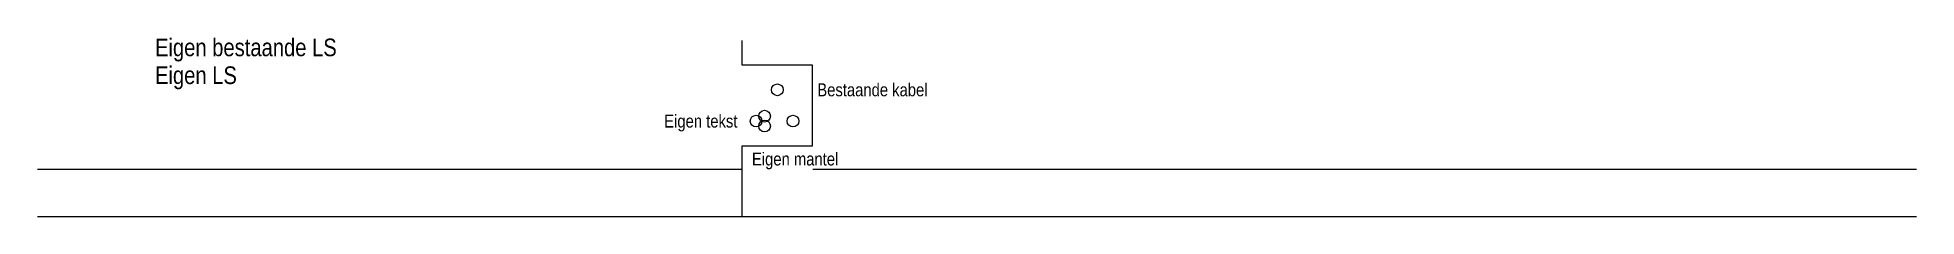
# Model space of a CAD drawing. Header units: millimetres. Extents: x 0 to 80, y 0 to 7.6.
import ezdxf
from ezdxf.enums import TextEntityAlignment as Align

# ---------------------------------------------------------------- set-up
doc = ezdxf.new("R2010")
doc.units = ezdxf.units.MM
doc.set_wipeout_variables(frame=1)
doc.layers.add('01 - Bestaande kabel', color=18, linetype='Continuous', true_color=0x000000)
for name, color, linetype in [('Aansluiting LS K10', 7, 'Continuous'), ('E_LV_CROSS_SECTION', 5, 'Continuous'), ('Mantelbuis', 6, 'Continuous')]:
    doc.layers.add(name, color=color, linetype=linetype)
doc.styles.add('TECHBASE_ARIAL_NOVA_LIGHT', font='ArialNova-Light.ttf')

# ---------------------------------------------------------------- blocks, each defined once
blk = doc.blocks.new('KabelGeul_20261014_12013_1')
blk.add_wipeout([(0, -1.05), (0, 4.48), (3, 4.48), (3, -1.05)]).dxf.layer = 'E_LV_CROSS_SECTION'
at = {"layer": '01 - Bestaande kabel', "linetype": 'Continuous'}
blk.add_circle((1.5, 2.38), 0.25, dxfattribs=at)
at = {"layer": 'Aansluiting LS K10', "linetype": 'Continuous'}
for centre in [(0.955, 1.26), (0.955, 0.84), (2.165, 1.05)]:
    blk.add_circle(centre, 0.25, dxfattribs=at)
for points in [[(3, 1.705), (8.685, 1.705), (8.685, 3.055), (3, 3.055)], [(-3.847, 0.375), (0, 0.375), (0, 1.725), (-3.847, 1.725)], [(0.067, -0.936), (4.659, -0.936), (4.659, -0.186), (0.067, -0.186)]]:
    blk.add_wipeout(points).dxf.layer = 'E_LV_CROSS_SECTION'
blk.add_circle((0.595, 1.05), 0.25, dxfattribs=at)
at = {"layer": 'Aansluiting LS K10', "style": 'TECHBASE_ARIAL_NOVA_LIGHT'}
blk.add_attdef('KABEL_02', text='', height=0.55, dxfattribs=at).set_placement((-0.2, 1.05), align=Align.MIDDLE_RIGHT)
at = {"layer": 'E_LV_CROSS_SECTION', "style": 'TECHBASE_ARIAL_NOVA_LIGHT', "flags": 3}
for tag, p in [('VOLG_01', (3.2, 2.38)), ('TBTYPE_01', (3.2, 2.38)), ('TWEEZIJDIG_01', (3.2, 2.38)), ('COMBI_01', (3.2, 2.38)), ('COMBI2_01', (3.2, 2.38)), ('DUBBEL_01', (3.2, 2.38)), ('DRIE_01', (3.2, 2.38)), ('DUBBEL2_01', (3.2, 2.38)), ('DRIE2_01', (3.2, 2.38)), ('MANTEL_01', (3.2, 2.38)), ('TB_CODESWAP', (0, 0))]:
    blk.add_attdef(tag, text='', height=0.1, dxfattribs=at).set_placement(p, align=Align.MIDDLE_LEFT)
at = {"layer": 'Mantelbuis', "style": 'TECHBASE_ARIAL_NOVA_LIGHT'}
blk.add_attdef('MANTEL_SPEC', text='', height=0.55, dxfattribs=at).set_placement((0.417, -0.561), align=Align.MIDDLE_LEFT)
blk.add_wipeout([(3, 0.375), (3.85, 0.375), (3.85, 1.725), (3, 1.725)]).dxf.layer = 'E_LV_CROSS_SECTION'
at = {"layer": 'E_LV_CROSS_SECTION'}
blk.add_lwpolyline([(0, -3), (0, 0), (3, 0), (3, 3.43), (0, 3.43), (0, 4.48)], dxfattribs=at)
at = {"layer": '01 - Bestaande kabel', "style": 'TECHBASE_ARIAL_NOVA_LIGHT'}
blk.add_attdef('KABEL_01', text='', height=0.55, dxfattribs=at).set_placement((3.2, 2.38), align=Align.MIDDLE_LEFT)
at = {"layer": 'Aansluiting LS K10', "style": 'TECHBASE_ARIAL_NOVA_LIGHT'}
blk.add_attdef('ZIJDE2_02', text='', height=0.55, dxfattribs=at).set_placement((3.2, 1.05), align=Align.MIDDLE_LEFT)
at = {"layer": 'E_LV_CROSS_SECTION', "style": 'TECHBASE_ARIAL_NOVA_LIGHT', "flags": 3}
for tag in ['VOLG_02', 'TBTYPE_02', 'TWEEZIJDIG_02', 'COMBI_02', 'COMBI2_02', 'DUBBEL_02', 'DRIE_02', 'DUBBEL2_02', 'DRIE2_02', 'MANTEL_02']:
    blk.add_attdef(tag, text='', height=0.1, dxfattribs=at).set_placement((3.2, 1.05), align=Align.MIDDLE_LEFT)

msp = doc.modelspace()

# ---------------------------------------------------------------- linework, layer by layer
at = {"layer": '01 - Bestaande kabel'}
msp.add_line((0, 2), (80, 2), dxfattribs=at)
at = {"layer": 'Aansluiting LS K10'}
msp.add_line((0, 0), (80, 0), dxfattribs=at)

# ---------------------------------------------------------------- texts
at = {"layer": '01 - Bestaande kabel', "insert": (5, 6.583), "char_height": 0.75, "width": 11.41, "attachment_point": 7, "style": 'TECHBASE_ARIAL_NOVA_LIGHT'}
msp.add_mtext('Eigen bestaande LS', dxfattribs=at)
at = {"layer": 'Aansluiting LS K10', "insert": (5, 5.4), "char_height": 0.75, "width": 8.31, "attachment_point": 7, "style": 'TECHBASE_ARIAL_NOVA_LIGHT'}
msp.add_mtext('Eigen LS', dxfattribs=at)

# ---------------------------------------------------------------- next in the draw order: block references
msp.add_blockref('KabelGeul_20261014_12013_1', (30, 3)).add_auto_attribs({'MANTEL_SPEC': 'Eigen mantel', 'KABEL_01': 'Bestaande kabel', 'KABEL_02': 'Eigen tekst'})

doc.saveas('drawing.dxf')
